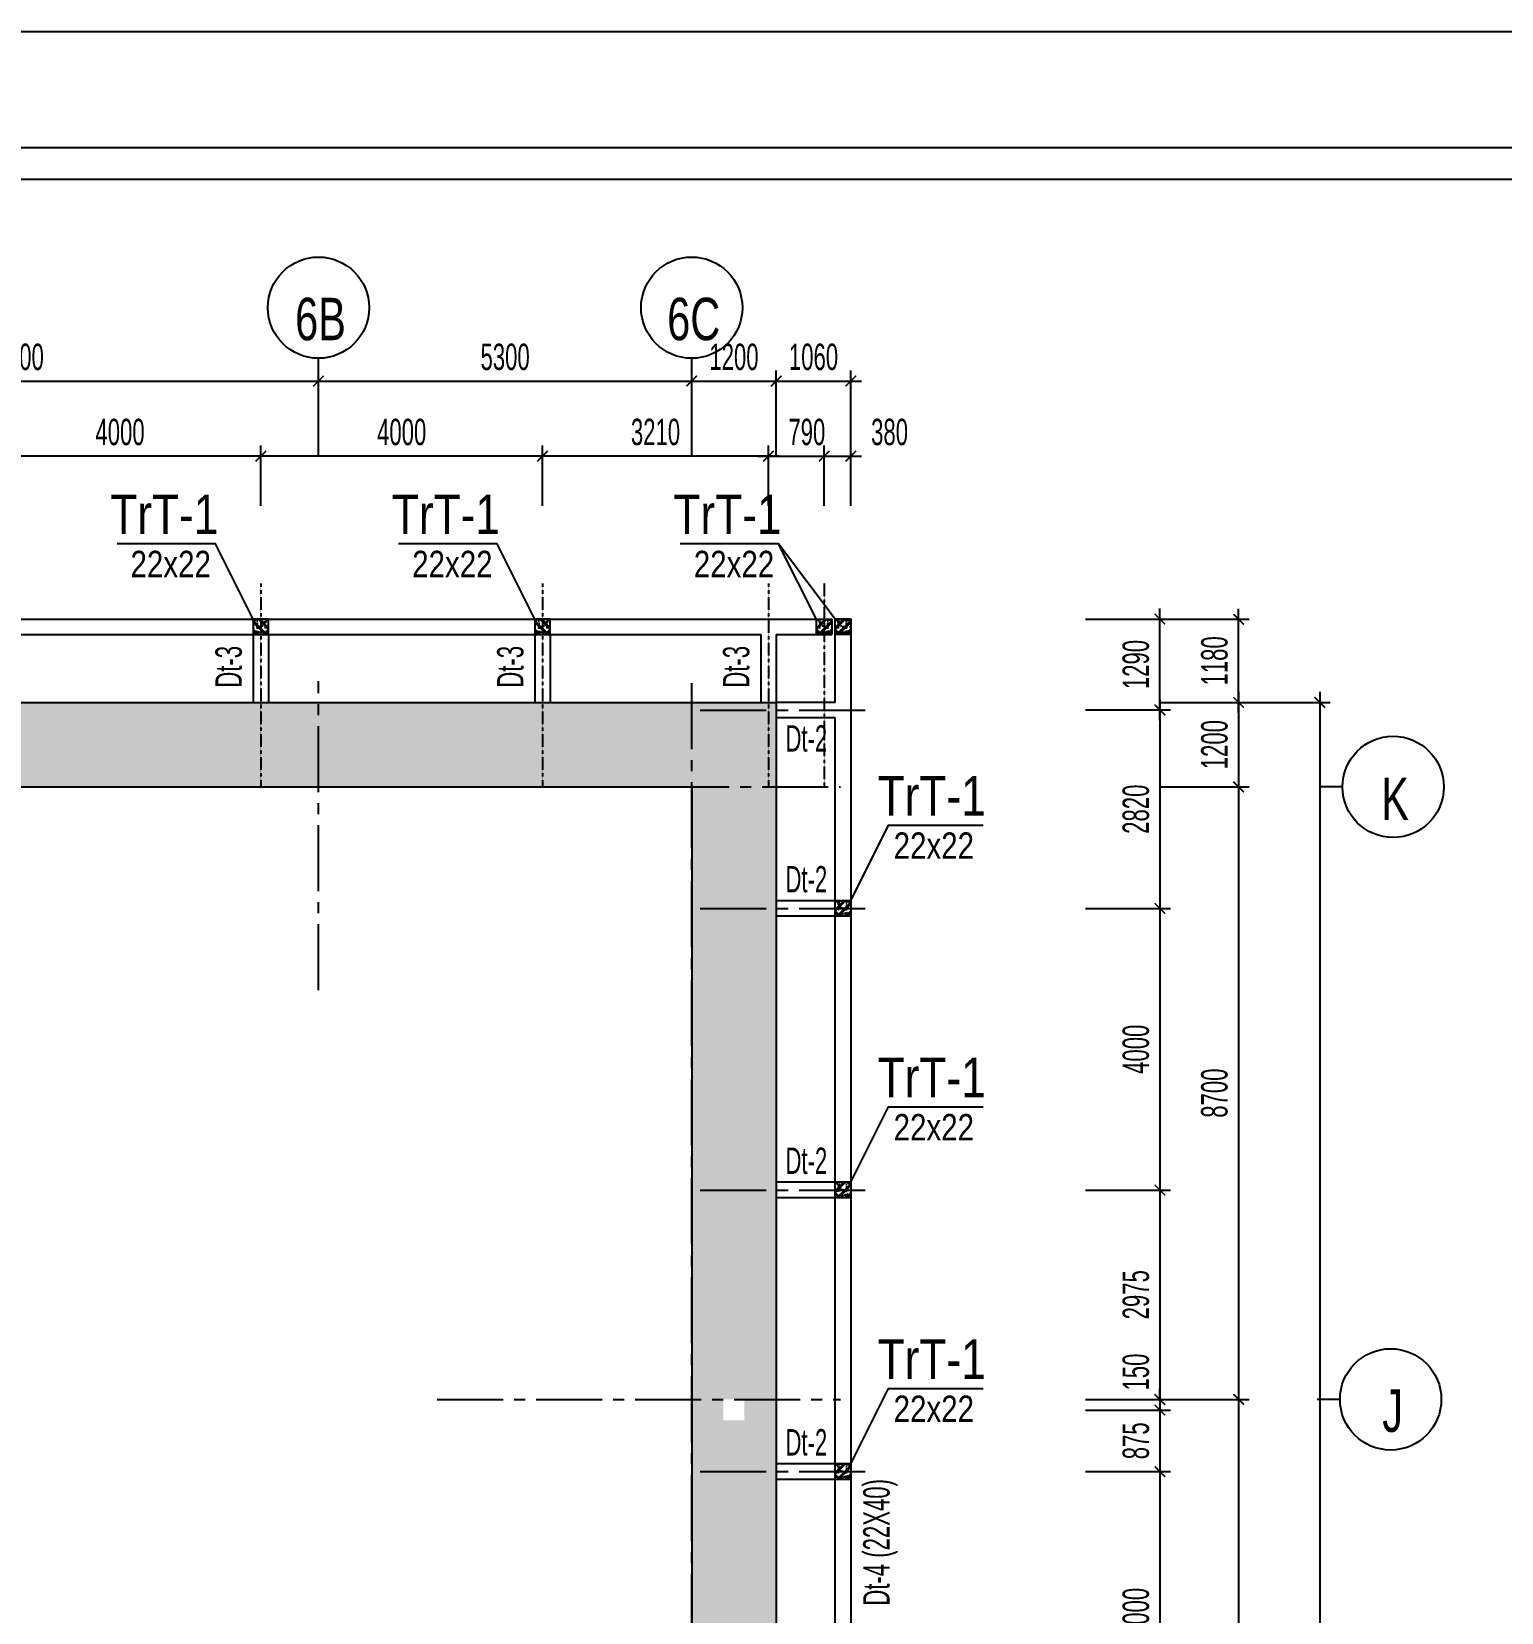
# Model space of a CAD drawing. Extents: x 195594 to 457145, y -254194 to -165094.
# Drawn here: x 266975 to 287849, y -187548 to -165094 of the extents above; entities that cross this region are included whole.
import ezdxf
from ezdxf.enums import TextEntityAlignment as Align

# ---------------------------------------------------------------- set-up
doc = ezdxf.new("R2010")
doc.units = 0
doc.header["$LTSCALE"] = 0.5
doc.header["$MEASUREMENT"] = 0
doc.linetypes.add('CENTER2', pattern=[1.125, 0.75, -0.125, 0.125, -0.125])
doc.layers.get('0').update_dxf_attribs({"linetype": 'CONTINUOUS'})
doc.layers.get('Defpoints').update_dxf_attribs({"linetype": 'CONTINUOUS'})
for name, color, linetype in [('CDC -TEXT KHUNG', 7, 'CONTINUOUS'), ('CDC-KHUNGTEN', 7, 'CONTINUOUS'), ('CDC.01.AXIS', 160, 'CENTER2'), ('CDC.02.DIM', 1, 'CONTINUOUS'), ('CDC.03.BORDER', 3, 'CONTINUOUS'), ('CDC.06.TEXT', 2, 'CONTINUOUS'), ('CDC.10.HATCH', 9, 'CONTINUOUS'), ('CDC.11.NOTE', 8, 'CONTINUOUS')]:
    doc.layers.add(name, color=color, linetype=linetype)
doc.layers.add('Tpl_Bound', color=1, linetype='CONTINUOUS', plot=False)
doc.styles.add('ARIAL', font='arial.ttf', dxfattribs={"width": 0.6})
doc.dimstyles.new('150', dxfattribs={"dimscale": 150, "dimtxt": 2.5, "dimasz": 1, "dimexe": 1, "dimexo": 0, "dimgap": 1, "dimtad": 1, "dimdec": 0, "dimdsep": 46, "dimtxsty": 'ARIAL', "dimblk": 'ARCHTICK', "dimcen": 1, "dimdle": 1, "dimclrd": 1, "dimclre": 1, "dimclrt": 2, "dimadec": 0, "dimazin": 0, "dimtfac": 0.00072, "dimtdec": 0, "dimtix": 1, "dimtmove": 2, "dimatfit": 3, "dimldrblk": 'ARCHTICK', "dimfxl": 1, "dimtolj": 1, "dimarcsym": 0})

# ---------------------------------------------------------------- blocks, each defined once
blk = doc.blocks.new('_ARCHTICK')
at = {"color": 0, "linetype": 'ByBlock', "const_width": 0.15}
blk.add_lwpolyline([(-0.5, -0.5), (0.5, 0.5)], dxfattribs=at)
blk = doc.blocks.new('*D191')
at = {"layer": 'CDC.02.DIM', "color": 1, "lineweight": -2, "transparency": 16777216}
for p, q in [((262549, -171124), (262549, -169907)), ((271049, -171124), (271049, -169907)), ((262399, -170057), (271199, -170057))]:
    blk.add_line(p, q, dxfattribs=at)
at = {"layer": 'Defpoints', "color": 0, "transparency": 16777216}
for p in [(271049, -170057), (262549, -171124), (271049, -171124)]:
    blk.add_point(p, dxfattribs=at)
at = {"layer": 'CDC.02.DIM', "color": 1, "lineweight": -2, "transparency": 16777216, "xscale": 150, "yscale": 150, "zscale": 150, "rotation": 180}
blk.add_blockref('_ARCHTICK', (262549, -170057), dxfattribs=at)
at = {"layer": 'CDC.02.DIM', "color": 1, "lineweight": -2, "transparency": 16777216, "xscale": 150, "yscale": 150, "zscale": 150}
blk.add_blockref('_ARCHTICK', (271049, -170057), dxfattribs=at)
at = {"layer": 'CDC.02.DIM', "color": 2, "transparency": 16777216, "insert": (266799, -169716), "char_height": 375, "attachment_point": 5, "style": 'ARIAL'}
blk.add_mtext('\\A1;8500', dxfattribs=at)
blk = doc.blocks.new('*D192')
at = {"layer": 'CDC.02.DIM', "color": 1, "lineweight": -2, "transparency": 16777216}
for p, q in [((271049, -171124), (271049, -169907)), ((276350, -171124), (276350, -169907)), ((270899, -170057), (276500, -170057))]:
    blk.add_line(p, q, dxfattribs=at)
at = {"layer": 'Defpoints', "color": 0, "transparency": 16777216}
for p in [(276350, -170057), (271049, -171124), (276350, -171124)]:
    blk.add_point(p, dxfattribs=at)
at = {"layer": 'CDC.02.DIM', "color": 1, "lineweight": -2, "transparency": 16777216, "xscale": 150, "yscale": 150, "zscale": 150, "rotation": 180}
blk.add_blockref('_ARCHTICK', (271049, -170057), dxfattribs=at)
at = {"layer": 'CDC.02.DIM', "color": 1, "lineweight": -2, "transparency": 16777216, "xscale": 150, "yscale": 150, "zscale": 150}
blk.add_blockref('_ARCHTICK', (276350, -170057), dxfattribs=at)
at = {"layer": 'CDC.02.DIM', "color": 2, "transparency": 16777216, "insert": (273700, -169716), "char_height": 375, "attachment_point": 5, "style": 'ARIAL'}
blk.add_mtext('\\A1;5300', dxfattribs=at)
blk = doc.blocks.new('*D211')
at = {"layer": 'CDC.02.DIM', "color": 1, "lineweight": -2, "transparency": 16777216}
for p, q in [((276350, -171124), (276350, -169907)), ((277550, -171124), (277550, -169907)), ((276200, -170057), (277700, -170057))]:
    blk.add_line(p, q, dxfattribs=at)
at = {"layer": 'Defpoints', "color": 0, "transparency": 16777216}
for p in [(277550, -170057), (276350, -171124), (277550, -171124)]:
    blk.add_point(p, dxfattribs=at)
at = {"layer": 'CDC.02.DIM', "color": 1, "lineweight": -2, "transparency": 16777216, "xscale": 150, "yscale": 150, "zscale": 150, "rotation": 180}
blk.add_blockref('_ARCHTICK', (276350, -170057), dxfattribs=at)
at = {"layer": 'CDC.02.DIM', "color": 1, "lineweight": -2, "transparency": 16777216, "xscale": 150, "yscale": 150, "zscale": 150}
blk.add_blockref('_ARCHTICK', (277550, -170057), dxfattribs=at)
at = {"layer": 'CDC.02.DIM', "color": 2, "transparency": 16777216, "insert": (276950, -169716), "char_height": 375, "attachment_point": 5, "style": 'ARIAL'}
blk.add_mtext('\\A1;1200', dxfattribs=at)
blk = doc.blocks.new('*D214')
at = {"layer": 'CDC.02.DIM', "color": 1, "lineweight": -2, "transparency": 16777216}
for p, q in [((283000, -174622), (284267, -174622)), ((284117, -174472), (284117, -175972)), ((283000, -175822), (284267, -175822))]:
    blk.add_line(p, q, dxfattribs=at)
at = {"layer": 'Defpoints', "color": 0, "transparency": 16777216}
for p in [(283000, -174622), (283000, -175822), (284117, -175822)]:
    blk.add_point(p, dxfattribs=at)
at = {"layer": 'CDC.02.DIM', "color": 1, "lineweight": -2, "transparency": 16777216, "xscale": 150, "yscale": 150, "zscale": 150}
for p, rotation in [((284117, -174622), 90), ((284117, -175822), 270)]:
    blk.add_blockref('_ARCHTICK', p, dxfattribs=dict(at, rotation=rotation))
at = {"layer": 'CDC.02.DIM', "color": 2, "transparency": 16777216, "insert": (283775, -175222), "char_height": 375, "attachment_point": 5, "rotation": 90, "style": 'ARIAL'}
blk.add_mtext('\\A1;1200', dxfattribs=at)
blk = doc.blocks.new('*D215')
at = {"layer": 'CDC.02.DIM', "color": 1, "lineweight": -2, "transparency": 16777216}
for p, q in [((284117, -175672), (284117, -184672)), ((283000, -175822), (284267, -175822)), ((283000, -184522), (284267, -184522))]:
    blk.add_line(p, q, dxfattribs=at)
at = {"layer": 'Defpoints', "color": 0, "transparency": 16777216}
for p in [(283000, -175822), (283000, -184522), (284117, -184522)]:
    blk.add_point(p, dxfattribs=at)
at = {"layer": 'CDC.02.DIM', "color": 1, "lineweight": -2, "transparency": 16777216, "xscale": 150, "yscale": 150, "zscale": 150}
for p, rotation in [((284117, -175822), 90), ((284117, -184522), 270)]:
    blk.add_blockref('_ARCHTICK', p, dxfattribs=dict(at, rotation=rotation))
at = {"layer": 'CDC.02.DIM', "color": 2, "transparency": 16777216, "insert": (283775, -180172), "char_height": 375, "attachment_point": 5, "rotation": 90, "style": 'ARIAL'}
blk.add_mtext('\\A1;8700', dxfattribs=at)
blk = doc.blocks.new('*D216')
at = {"layer": 'CDC.02.DIM', "color": 1, "lineweight": -2, "transparency": 16777216}
for p, q in [((283000, -184522), (284267, -184522)), ((284117, -184372), (284117, -193872)), ((283000, -193722), (284267, -193722))]:
    blk.add_line(p, q, dxfattribs=at)
at = {"layer": 'Defpoints', "color": 0, "transparency": 16777216}
for p in [(283000, -184522), (283000, -193722), (284117, -193722)]:
    blk.add_point(p, dxfattribs=at)
at = {"layer": 'CDC.02.DIM', "color": 1, "lineweight": -2, "transparency": 16777216, "xscale": 150, "yscale": 150, "zscale": 150}
for p, rotation in [((284117, -184522), 90), ((284117, -193722), 270)]:
    blk.add_blockref('_ARCHTICK', p, dxfattribs=dict(at, rotation=rotation))
at = {"layer": 'CDC.02.DIM', "color": 2, "transparency": 16777216, "insert": (283775, -189122), "char_height": 375, "attachment_point": 5, "rotation": 90, "style": 'ARIAL'}
blk.add_mtext('\\A1;9200', dxfattribs=at)
blk = doc.blocks.new('*D221')
at = {"layer": 'CDC.02.DIM', "color": 1, "lineweight": -2, "transparency": 16777216}
for p, q in [((283000, -174622), (285419, -174622)), ((285269, -174472), (285269, -242872)), ((283000, -242722), (285419, -242722))]:
    blk.add_line(p, q, dxfattribs=at)
at = {"layer": 'Defpoints', "color": 0, "transparency": 16777216}
for p in [(283000, -174622), (283000, -242722), (285269, -242722)]:
    blk.add_point(p, dxfattribs=at)
at = {"layer": 'CDC.02.DIM', "color": 1, "lineweight": -2, "transparency": 16777216, "xscale": 150, "yscale": 150, "zscale": 150}
for p, rotation in [((285269, -174622), 90), ((285269, -242722), 270)]:
    blk.add_blockref('_ARCHTICK', p, dxfattribs=dict(at, rotation=rotation))
at = {"layer": 'CDC.02.DIM', "color": 2, "transparency": 16777216, "insert": (284928, -208672), "char_height": 375, "attachment_point": 5, "rotation": 90, "style": 'ARIAL'}
blk.add_mtext('\\A1;68100', dxfattribs=at)
blk = doc.blocks.new('*D224')
at = {"layer": 'CDC.02.DIM', "color": 1, "lineweight": -2, "transparency": 16777216}
for p, q in [((284117, -174772), (284117, -173292)), ((283000, -173442), (284267, -173442)), ((283000, -174622), (284267, -174622))]:
    blk.add_line(p, q, dxfattribs=at)
at = {"layer": 'Defpoints', "color": 0, "transparency": 16777216}
for p in [(283000, -173442), (284117, -173442), (283000, -174622)]:
    blk.add_point(p, dxfattribs=at)
at = {"layer": 'CDC.02.DIM', "color": 1, "lineweight": -2, "transparency": 16777216, "xscale": 150, "yscale": 150, "zscale": 150}
for p, rotation in [((284117, -173442), 90), ((284117, -174622), 270)]:
    blk.add_blockref('_ARCHTICK', p, dxfattribs=dict(at, rotation=rotation))
at = {"layer": 'CDC.02.DIM', "color": 2, "transparency": 16777216, "insert": (283775, -174032), "char_height": 375, "attachment_point": 5, "rotation": 90, "style": 'ARIAL'}
blk.add_mtext('\\A1;1180', dxfattribs=at)
blk = doc.blocks.new('*D227')
at = {"layer": 'CDC.02.DIM', "color": 1, "lineweight": -2, "transparency": 16777216}
for p, q in [((277550, -171124), (277550, -169907)), ((278610, -171124), (278610, -169907)), ((277400, -170057), (278760, -170057))]:
    blk.add_line(p, q, dxfattribs=at)
at = {"layer": 'Defpoints', "color": 0, "transparency": 16777216}
for p in [(278610, -170057), (277550, -171124), (278610, -171124)]:
    blk.add_point(p, dxfattribs=at)
at = {"layer": 'CDC.02.DIM', "color": 1, "lineweight": -2, "transparency": 16777216, "xscale": 150, "yscale": 150, "zscale": 150, "rotation": 180}
blk.add_blockref('_ARCHTICK', (277550, -170057), dxfattribs=at)
at = {"layer": 'CDC.02.DIM', "color": 1, "lineweight": -2, "transparency": 16777216, "xscale": 150, "yscale": 150, "zscale": 150}
blk.add_blockref('_ARCHTICK', (278610, -170057), dxfattribs=at)
at = {"layer": 'CDC.02.DIM', "color": 2, "transparency": 16777216, "insert": (278080, -169716), "char_height": 375, "attachment_point": 5, "style": 'ARIAL'}
blk.add_mtext('\\A1;1060', dxfattribs=at)
blk = doc.blocks.new('*D238')
at = {"layer": 'CDC.02.DIM', "color": 1, "lineweight": -2, "transparency": 16777216}
for p, q in [((278231, -171831), (278231, -170974)), ((278611, -171831), (278611, -170974)), ((278081, -171124), (278761, -171124))]:
    blk.add_line(p, q, dxfattribs=at)
at = {"layer": 'Defpoints', "color": 0, "transparency": 16777216}
for p in [(278611, -171124), (278231, -171831), (278611, -171831)]:
    blk.add_point(p, dxfattribs=at)
at = {"layer": 'CDC.02.DIM', "color": 1, "lineweight": -2, "transparency": 16777216, "xscale": 150, "yscale": 150, "zscale": 150, "rotation": 180}
blk.add_blockref('_ARCHTICK', (278231, -171124), dxfattribs=at)
at = {"layer": 'CDC.02.DIM', "color": 1, "lineweight": -2, "transparency": 16777216, "xscale": 150, "yscale": 150, "zscale": 150}
blk.add_blockref('_ARCHTICK', (278611, -171124), dxfattribs=at)
at = {"layer": 'CDC.02.DIM', "color": 2, "transparency": 16777216, "insert": (279160, -170783), "char_height": 375, "attachment_point": 5, "style": 'ARIAL'}
blk.add_mtext('\\A1;380', dxfattribs=at)
blk = doc.blocks.new('*D239')
at = {"layer": 'CDC.02.DIM', "color": 1, "lineweight": -2, "transparency": 16777216}
for p, q in [((270231, -171831), (270231, -170974)), ((274231, -171831), (274231, -170974)), ((274381, -171124), (270081, -171124))]:
    blk.add_line(p, q, dxfattribs=at)
at = {"layer": 'Defpoints', "color": 0, "transparency": 16777216}
for p in [(270231, -171124), (270231, -171831), (274231, -171831)]:
    blk.add_point(p, dxfattribs=at)
at = {"layer": 'CDC.02.DIM', "color": 1, "lineweight": -2, "transparency": 16777216, "xscale": 150, "yscale": 150, "zscale": 150, "rotation": 180}
blk.add_blockref('_ARCHTICK', (270231, -171124), dxfattribs=at)
at = {"layer": 'CDC.02.DIM', "color": 1, "lineweight": -2, "transparency": 16777216, "xscale": 150, "yscale": 150, "zscale": 150}
blk.add_blockref('_ARCHTICK', (274231, -171124), dxfattribs=at)
at = {"layer": 'CDC.02.DIM', "color": 2, "transparency": 16777216, "insert": (272231, -170783), "char_height": 375, "attachment_point": 5, "style": 'ARIAL'}
blk.add_mtext('\\A1;4000', dxfattribs=at)
blk = doc.blocks.new('*D240')
at = {"layer": 'CDC.02.DIM', "color": 1, "lineweight": -2, "transparency": 16777216}
for p, q in [((266231, -171831), (266231, -170974)), ((270231, -171831), (270231, -170974)), ((270381, -171124), (266081, -171124))]:
    blk.add_line(p, q, dxfattribs=at)
at = {"layer": 'Defpoints', "color": 0, "transparency": 16777216}
for p in [(266231, -171124), (266231, -171831), (270231, -171831)]:
    blk.add_point(p, dxfattribs=at)
at = {"layer": 'CDC.02.DIM', "color": 1, "lineweight": -2, "transparency": 16777216, "xscale": 150, "yscale": 150, "zscale": 150, "rotation": 180}
blk.add_blockref('_ARCHTICK', (266231, -171124), dxfattribs=at)
at = {"layer": 'CDC.02.DIM', "color": 1, "lineweight": -2, "transparency": 16777216, "xscale": 150, "yscale": 150, "zscale": 150}
blk.add_blockref('_ARCHTICK', (270231, -171124), dxfattribs=at)
at = {"layer": 'CDC.02.DIM', "color": 2, "transparency": 16777216, "insert": (268231, -170783), "char_height": 375, "attachment_point": 5, "style": 'ARIAL'}
blk.add_mtext('\\A1;4000', dxfattribs=at)
blk = doc.blocks.new('*D250')
at = {"layer": 'CDC.02.DIM', "color": 1, "lineweight": -2, "transparency": 16777216}
for p, q in [((274231, -171831), (274231, -170974)), ((277441, -171831), (277441, -170974)), ((277591, -171124), (274081, -171124))]:
    blk.add_line(p, q, dxfattribs=at)
at = {"layer": 'Defpoints', "color": 0, "transparency": 16777216}
for p in [(274231, -171124), (274231, -171831), (277441, -171831)]:
    blk.add_point(p, dxfattribs=at)
at = {"layer": 'CDC.02.DIM', "color": 1, "lineweight": -2, "transparency": 16777216, "xscale": 150, "yscale": 150, "zscale": 150, "rotation": 180}
blk.add_blockref('_ARCHTICK', (274231, -171124), dxfattribs=at)
at = {"layer": 'CDC.02.DIM', "color": 1, "lineweight": -2, "transparency": 16777216, "xscale": 150, "yscale": 150, "zscale": 150}
blk.add_blockref('_ARCHTICK', (277441, -171124), dxfattribs=at)
at = {"layer": 'CDC.02.DIM', "color": 2, "transparency": 16777216, "insert": (275836, -170783), "char_height": 375, "attachment_point": 5, "style": 'ARIAL'}
blk.add_mtext('\\A1;3210', dxfattribs=at)
blk = doc.blocks.new('*D251')
at = {"layer": 'CDC.02.DIM', "color": 1, "lineweight": -2, "transparency": 16777216}
for p, q in [((277441, -171831), (277441, -170974)), ((278231, -171831), (278231, -170974)), ((277291, -171124), (278381, -171124))]:
    blk.add_line(p, q, dxfattribs=at)
at = {"layer": 'Defpoints', "color": 0, "transparency": 16777216}
for p in [(278231, -171124), (277441, -171831), (278231, -171831)]:
    blk.add_point(p, dxfattribs=at)
at = {"layer": 'CDC.02.DIM', "color": 1, "lineweight": -2, "transparency": 16777216, "xscale": 150, "yscale": 150, "zscale": 150, "rotation": 180}
blk.add_blockref('_ARCHTICK', (277441, -171124), dxfattribs=at)
at = {"layer": 'CDC.02.DIM', "color": 1, "lineweight": -2, "transparency": 16777216, "xscale": 150, "yscale": 150, "zscale": 150}
blk.add_blockref('_ARCHTICK', (278231, -171124), dxfattribs=at)
at = {"layer": 'CDC.02.DIM', "color": 2, "transparency": 16777216, "insert": (277985, -170783), "char_height": 375, "attachment_point": 5, "style": 'ARIAL'}
blk.add_mtext('\\A1;790', dxfattribs=at)
blk = doc.blocks.new('*D267')
at = {"layer": 'CDC.02.DIM', "color": 1, "lineweight": -2, "transparency": 16777216}
for p, q in [((283000, -174579), (283000, -177699)), ((281944, -174729), (283150, -174729)), ((281944, -177549), (283150, -177549))]:
    blk.add_line(p, q, dxfattribs=at)
at = {"layer": 'Defpoints', "color": 0, "transparency": 16777216}
for p in [(281944, -174729), (281944, -177549), (283000, -177549)]:
    blk.add_point(p, dxfattribs=at)
at = {"layer": 'CDC.02.DIM', "color": 1, "lineweight": -2, "transparency": 16777216, "xscale": 150, "yscale": 150, "zscale": 150}
for p, rotation in [((283000, -174729), 90), ((283000, -177549), 270)]:
    blk.add_blockref('_ARCHTICK', p, dxfattribs=dict(at, rotation=rotation))
at = {"layer": 'CDC.02.DIM', "color": 2, "transparency": 16777216, "insert": (282659, -176139), "char_height": 375, "attachment_point": 5, "rotation": 90, "style": 'ARIAL'}
blk.add_mtext('\\A1;2820', dxfattribs=at)
blk = doc.blocks.new('*D268')
at = {"layer": 'CDC.02.DIM', "color": 1, "lineweight": -2, "transparency": 16777216}
for p, q in [((283000, -174879), (283000, -173289)), ((281944, -173439), (283150, -173439)), ((281944, -174729), (283150, -174729))]:
    blk.add_line(p, q, dxfattribs=at)
at = {"layer": 'Defpoints', "color": 0, "transparency": 16777216}
for p in [(281944, -173439), (283000, -173439), (281944, -174729)]:
    blk.add_point(p, dxfattribs=at)
at = {"layer": 'CDC.02.DIM', "color": 1, "lineweight": -2, "transparency": 16777216, "xscale": 150, "yscale": 150, "zscale": 150}
for p, rotation in [((283000, -173439), 90), ((283000, -174729), 270)]:
    blk.add_blockref('_ARCHTICK', p, dxfattribs=dict(at, rotation=rotation))
at = {"layer": 'CDC.02.DIM', "color": 2, "transparency": 16777216, "insert": (282659, -174084), "char_height": 375, "attachment_point": 5, "rotation": 90, "style": 'ARIAL'}
blk.add_mtext('\\A1;1290', dxfattribs=at)
blk = doc.blocks.new('*D269')
at = {"layer": 'CDC.02.DIM', "color": 1, "lineweight": -2, "transparency": 16777216}
for p, q in [((281944, -177549), (283150, -177549)), ((283000, -177399), (283000, -181699)), ((281944, -181549), (283150, -181549))]:
    blk.add_line(p, q, dxfattribs=at)
at = {"layer": 'Defpoints', "color": 0, "transparency": 16777216}
for p in [(281944, -177549), (281944, -181549), (283000, -181549)]:
    blk.add_point(p, dxfattribs=at)
at = {"layer": 'CDC.02.DIM', "color": 1, "lineweight": -2, "transparency": 16777216, "xscale": 150, "yscale": 150, "zscale": 150}
for p, rotation in [((283000, -177549), 90), ((283000, -181549), 270)]:
    blk.add_blockref('_ARCHTICK', p, dxfattribs=dict(at, rotation=rotation))
at = {"layer": 'CDC.02.DIM', "color": 2, "transparency": 16777216, "insert": (282659, -179549), "char_height": 375, "attachment_point": 5, "rotation": 90, "style": 'ARIAL'}
blk.add_mtext('\\A1;4000', dxfattribs=at)
blk = doc.blocks.new('*D270')
at = {"layer": 'CDC.02.DIM', "color": 1, "lineweight": -2, "transparency": 16777216}
for p, q in [((283000, -181399), (283000, -184674)), ((281944, -181549), (283150, -181549)), ((281944, -184524), (283150, -184524))]:
    blk.add_line(p, q, dxfattribs=at)
at = {"layer": 'Defpoints', "color": 0, "transparency": 16777216}
for p in [(281944, -181549), (281944, -184524), (283000, -184524)]:
    blk.add_point(p, dxfattribs=at)
at = {"layer": 'CDC.02.DIM', "color": 1, "lineweight": -2, "transparency": 16777216, "xscale": 150, "yscale": 150, "zscale": 150}
for p, rotation in [((283000, -181549), 90), ((283000, -184524), 270)]:
    blk.add_blockref('_ARCHTICK', p, dxfattribs=dict(at, rotation=rotation))
at = {"layer": 'CDC.02.DIM', "color": 2, "transparency": 16777216, "insert": (282659, -183036), "char_height": 375, "attachment_point": 5, "rotation": 90, "style": 'ARIAL'}
blk.add_mtext('\\A1;2975', dxfattribs=at)
blk = doc.blocks.new('*D271')
at = {"layer": 'CDC.02.DIM', "color": 1, "lineweight": -2, "transparency": 16777216}
for p, q in [((283000, -185399), (283000, -189699)), ((281944, -185549), (283150, -185549)), ((281944, -189549), (283150, -189549))]:
    blk.add_line(p, q, dxfattribs=at)
at = {"layer": 'Defpoints', "color": 0, "transparency": 16777216}
for p in [(281944, -185549), (281944, -189549), (283000, -189549)]:
    blk.add_point(p, dxfattribs=at)
at = {"layer": 'CDC.02.DIM', "color": 1, "lineweight": -2, "transparency": 16777216, "xscale": 150, "yscale": 150, "zscale": 150}
for p, rotation in [((283000, -185549), 90), ((283000, -189549), 270)]:
    blk.add_blockref('_ARCHTICK', p, dxfattribs=dict(at, rotation=rotation))
at = {"layer": 'CDC.02.DIM', "color": 2, "transparency": 16777216, "insert": (282659, -187549), "char_height": 375, "attachment_point": 5, "rotation": 90, "style": 'ARIAL'}
blk.add_mtext('\\A1;4000', dxfattribs=at)
blk = doc.blocks.new('*D285')
at = {"layer": 'CDC.02.DIM', "color": 1, "lineweight": -2, "transparency": 16777216}
for p, q in [((281944, -184524), (283150, -184524)), ((283000, -184524), (283000, -184374)), ((283000, -184524), (283000, -184674)), ((281944, -184674), (283150, -184674)), ((283000, -184674), (283000, -184824))]:
    blk.add_line(p, q, dxfattribs=at)
at = {"layer": 'Defpoints', "color": 0, "transparency": 16777216}
for p in [(281944, -184524), (281944, -184674), (283000, -184674)]:
    blk.add_point(p, dxfattribs=at)
at = {"layer": 'CDC.02.DIM', "color": 1, "lineweight": -2, "transparency": 16777216, "xscale": 150, "yscale": 150, "zscale": 150}
for p, rotation in [((283000, -184524), 270), ((283000, -184674), 90)]:
    blk.add_blockref('_ARCHTICK', p, dxfattribs=dict(at, rotation=rotation))
at = {"layer": 'CDC.02.DIM', "color": 2, "transparency": 16777216, "insert": (282659, -184134), "char_height": 375, "attachment_point": 5, "rotation": 90, "style": 'ARIAL'}
blk.add_mtext('\\A1;150', dxfattribs=at)
blk = doc.blocks.new('*D286')
at = {"layer": 'CDC.02.DIM', "color": 1, "lineweight": -2, "transparency": 16777216}
for p, q in [((283000, -184524), (283000, -185699)), ((281944, -184674), (283150, -184674)), ((281944, -185549), (283150, -185549))]:
    blk.add_line(p, q, dxfattribs=at)
at = {"layer": 'Defpoints', "color": 0, "transparency": 16777216}
for p in [(281944, -184674), (281944, -185549), (283000, -185549)]:
    blk.add_point(p, dxfattribs=at)
at = {"layer": 'CDC.02.DIM', "color": 1, "lineweight": -2, "transparency": 16777216, "xscale": 150, "yscale": 150, "zscale": 150}
for p, rotation in [((283000, -184674), 90), ((283000, -185549), 270)]:
    blk.add_blockref('_ARCHTICK', p, dxfattribs=dict(at, rotation=rotation))
at = {"layer": 'CDC.02.DIM', "color": 2, "transparency": 16777216, "insert": (282659, -185111), "char_height": 375, "attachment_point": 5, "rotation": 90, "style": 'ARIAL'}
blk.add_mtext('\\A1;875', dxfattribs=at)
blk = doc.blocks.new('Khung tên chuẩn')
at = {"layer": 'CDC-KHUNGTEN'}
blk.add_lwpolyline([(30654, -246309), (30654, -189709), (-40446, -189709), (-40446, -246309)], close=True, dxfattribs=at)
at = {"layer": 'CDC.10.HATCH', "color": 8}
blk.add_lwpolyline([(-40746, -246609), (38754, -246609), (38754, -189409), (-40746, -189409)], close=True, dxfattribs=at)
at = {"layer": 'Defpoints', "color": 1}
blk.add_lwpolyline([(-44246, -247709), (-44246, -188309), (39854, -188309), (39854, -247709), (-44246, -247709)], close=True, dxfattribs=at)

msp = doc.modelspace()

# ---------------------------------------------------------------- hatches: boundary and pattern name
at = {"layer": 'CDC.10.HATCH'}
h = msp.add_hatch(dxfattribs=at)
h.set_pattern_fill('1BETONG2-BOP', color=256, scale=20, style=0, pattern_type=2)
h.set_pattern_definition([(50, (-69739.44, -177180.3), (143.452037, -12.550427), [15, -165]), (355, (-69739.44, -177180.3), (-27.750267, 150.438427), [12, -132]), (100.4514, (-69727.48, -177181.35), (115.701876, 137.88791), [12.74804, -140.22842]), (46.1842, (-69739.44, -177140.3), (213.44821, -33.1038), [22.5, -247.5]), (96.6356, (-69721.65, -177143.06), (186.93254, 194.82357), [19.12206, -210.3426]), (351.1842, (-69739.44, -177140.3), (186.93239, 194.82372), [18, -198]), (21, (-69719.44, -177150.3), (119.38141, -80.52378), [15, -165]), (226, (-69719.44, -177150.3), (134.376424, -73.10796), [12, -132]), (71.4514, (-69709.49, -177157.01), (168.044526, 64.5061), [12.74804, -140.22842]), (67.5, (-69739.44, -177180.304), (-31.183237, 58.874892), [0, -130.4, 0, -134, 0, -132.5]), (4.5, (-69739.44, -177180.304), (56.670185, 76.020638), [0, -76.4, 0, -127.4, 0, -50.5]), (327.5, (-69784.04, -177180.304), (106.764487, -4.510974), [0, -50, 0, -156, 0, -207]), (317.5, (-69804.04, -177180.3), (116.637234, 20.020996), [0, -65, 0, -103.6, 0, -147]), (315, (-69739.44, -177180.3), (60.104076, 60.104076), []), (315, (-69739.44, -177155.8), (60.104076, 60.104076), [])])
h.paths.add_polyline_path([(270341.5, -173439), (270121.5, -173439), (270121.5, -173659), (270341.5, -173659)])
h = msp.add_hatch(dxfattribs=at)
h.set_pattern_fill('1BETONG2-BOP', color=256, scale=20, style=0, pattern_type=2)
h.set_pattern_definition([(50, (-65739.44, -177180.3), (143.452037, -12.550427), [15, -165]), (355, (-65739.44, -177180.3), (-27.750267, 150.438427), [12, -132]), (100.4514, (-65727.48, -177181.35), (115.701876, 137.88791), [12.74804, -140.22842]), (46.1842, (-65739.44, -177140.3), (213.44821, -33.1038), [22.5, -247.5]), (96.6356, (-65721.65, -177143.06), (186.93254, 194.82357), [19.12206, -210.3426]), (351.1842, (-65739.44, -177140.3), (186.93239, 194.82372), [18, -198]), (21, (-65719.44, -177150.3), (119.38141, -80.52378), [15, -165]), (226, (-65719.44, -177150.3), (134.376424, -73.10796), [12, -132]), (71.4514, (-65709.49, -177157.01), (168.044526, 64.5061), [12.74804, -140.22842]), (67.5, (-65739.44, -177180.304), (-31.183237, 58.874892), [0, -130.4, 0, -134, 0, -132.5]), (4.5, (-65739.44, -177180.304), (56.670185, 76.020638), [0, -76.4, 0, -127.4, 0, -50.5]), (327.5, (-65784.04, -177180.304), (106.764487, -4.510974), [0, -50, 0, -156, 0, -207]), (317.5, (-65804.04, -177180.3), (116.637234, 20.020996), [0, -65, 0, -103.6, 0, -147]), (315, (-65739.44, -177180.3), (60.104076, 60.104076), []), (315, (-65739.44, -177155.8), (60.104076, 60.104076), [])])
h.paths.add_polyline_path([(274341.5, -173439), (274121.5, -173439), (274121.5, -173659), (274341.5, -173659)])
h = msp.add_hatch(dxfattribs=at)
h.set_pattern_fill('1BETONG2-BOP', color=256, scale=20, style=0, pattern_type=2)
h.set_pattern_definition([(130, (618202.38, -177180.3), (-143.452037, -12.550427), [15, -165]), (185, (618202.38, -177180.3), (27.750267, 150.438427), [12, -132]), (79.5486, (618190.43, -177181.35), (-115.701876, 137.88791), [12.74804, -140.22842]), (133.8158, (618202.38, -177140.3), (-213.44821, -33.1038), [22.5, -247.5]), (83.3644, (618184.6, -177143.06), (-186.93254, 194.82357), [19.12206, -210.3426]), (188.8158, (618202.38, -177140.3), (-186.93239, 194.82372), [18, -198]), (159, (618182.38, -177150.3), (-119.38141, -80.52378), [15, -165]), (314, (618182.38, -177150.3), (-134.376424, -73.10796), [12, -132]), (108.5486, (618172.44, -177157.01), (-168.044526, 64.5061), [12.74804, -140.22842]), (112.5, (618202.384, -177180.304), (31.183237, 58.874892), [0, -130.4, 0, -134, 0, -132.5]), (175.5, (618202.384, -177180.304), (-56.670185, 76.020638), [0, -76.4, 0, -127.4, 0, -50.5]), (212.5, (618246.984, -177180.304), (-106.764487, -4.510974), [0, -50, 0, -156, 0, -207]), (222.5, (618266.98, -177180.3), (-116.637234, 20.020996), [0, -65, 0, -103.6, 0, -147]), (225, (618202.38, -177180.3), (-60.104076, 60.104076), []), (225, (618202.38, -177155.8), (-60.104076, 60.104076), [])])
h.paths.add_polyline_path([(278121.5, -173439), (278341.5, -173439), (278341.5, -173659), (278121.5, -173659)])
h = msp.add_hatch(dxfattribs=at)
h.set_pattern_fill('1BETONG2-BOP', color=256, scale=20, style=0, pattern_type=2)
h.set_pattern_definition([(130, (618468.77, -177180.3), (-143.452037, -12.550427), [15, -165]), (185, (618468.77, -177180.3), (27.750267, 150.438427), [12, -132]), (79.5486, (618456.81, -177181.35), (-115.701876, 137.88791), [12.74804, -140.22842]), (133.8158, (618468.77, -177140.3), (-213.44821, -33.1038), [22.5, -247.5]), (83.3644, (618450.98, -177143.06), (-186.93254, 194.82357), [19.12206, -210.3426]), (188.8158, (618468.77, -177140.3), (-186.93239, 194.82372), [18, -198]), (159, (618448.77, -177150.3), (-119.38141, -80.52378), [15, -165]), (314, (618448.77, -177150.3), (-134.376424, -73.10796), [12, -132]), (108.5486, (618438.82, -177157.01), (-168.044526, 64.5061), [12.74804, -140.22842]), (112.5, (618468.765, -177180.304), (31.183237, 58.874892), [0, -130.4, 0, -134, 0, -132.5]), (175.5, (618468.765, -177180.304), (-56.670185, 76.020638), [0, -76.4, 0, -127.4, 0, -50.5]), (212.5, (618513.365, -177180.304), (-106.764487, -4.510974), [0, -50, 0, -156, 0, -207]), (222.5, (618533.365, -177180.3), (-116.637234, 20.020996), [0, -65, 0, -103.6, 0, -147]), (225, (618468.765, -177180.3), (-60.104076, 60.104076), []), (225, (618468.765, -177155.8), (-60.104076, 60.104076), [])])
h.paths.add_polyline_path([(278387.9, -173439), (278607.9, -173439), (278607.9, -173659), (278387.9, -173659)])
h = msp.add_hatch(dxfattribs=at)
h.set_pattern_fill('1BETONG2-BOP', color=256, scale=20, style=0, pattern_type=2)
h.set_pattern_definition([(130, (618465.15, -177180.3), (-143.452037, -12.550427), [15, -165]), (185, (618465.15, -177180.3), (27.750267, 150.438427), [12, -132]), (79.5486, (618453.19, -177181.35), (-115.701876, 137.88791), [12.74804, -140.22842]), (133.8158, (618465.15, -177140.3), (-213.44821, -33.1038), [22.5, -247.5]), (83.3644, (618447.36, -177143.06), (-186.93254, 194.82357), [19.12206, -210.3426]), (188.8158, (618465.15, -177140.3), (-186.93239, 194.82372), [18, -198]), (159, (618445.15, -177150.3), (-119.38141, -80.52378), [15, -165]), (314, (618445.15, -177150.3), (-134.376424, -73.10796), [12, -132]), (108.5486, (618435.2, -177157.01), (-168.044526, 64.5061), [12.74804, -140.22842]), (112.5, (618465.146, -177180.304), (31.183237, 58.874892), [0, -130.4, 0, -134, 0, -132.5]), (175.5, (618465.146, -177180.304), (-56.670185, 76.020638), [0, -76.4, 0, -127.4, 0, -50.5]), (212.5, (618509.746, -177180.304), (-106.764487, -4.510974), [0, -50, 0, -156, 0, -207]), (222.5, (618529.75, -177180.3), (-116.637234, 20.020996), [0, -65, 0, -103.6, 0, -147]), (225, (618465.15, -177180.3), (-60.104076, 60.104076), []), (225, (618465.15, -177155.8), (-60.104076, 60.104076), [])])
h.paths.add_polyline_path([(278387.9, -173439), (278387.9, -173659), (278604.2, -173659), (278604.2, -173439)])
h = msp.add_hatch(dxfattribs=at)
h.set_pattern_fill('SACNCR', color=256, scale=3000, style=0)
h.set_pattern_definition([(45, (-129959.83, -226413.84), (-198.87378, 198.87378), []), (45, (-129760.96, -226413.84), (-198.87378, 198.87378), [0, -281.25])])
h.paths.add_polyline_path([(276349.4, -175822), (276349.4, -223122), (266049.9, -223122), (266049.9, -212322), (223047.4, -212322), (223047.4, -223122), (218449.9, -223122), (212749.4, -223122), (212749.4, -175822)], flags=16)
h.paths.add_polyline_path([(276549.4, -199522), (276549.4, -198722), (277349.4, -198722), (277349.4, -199522)])
h.paths.add_polyline_path([(276799.4, -184522), (277099.4, -184522), (277099.4, -184822), (276799.4, -184822)])
h.paths.add_polyline_path([(229481, -212322), (229481, -213522), (229959.4, -213522), (229959.4, -212322), (230249.4, -212322), (230249.4, -213522), (264849.9, -213522), (264849.9, -223122), (264148.9, -223122), (264148.9, -224322), (277549.4, -224322), (277549.4, -174622), (211549.4, -174622), (211549.4, -224322), (224949.9, -224322), (224949.9, -223122), (224247.4, -223122), (224247.4, -213522), (229216, -213522), (229216, -212322)])
h = msp.add_hatch(dxfattribs=at)
h.set_pattern_fill('1BETONG2-BOP', color=256, scale=20, style=0, pattern_type=2)
h.set_pattern_definition([(130, (618468.77, -181180.3), (-143.452037, -12.550427), [15, -165]), (185, (618468.77, -181180.3), (27.750267, 150.438427), [12, -132]), (79.5486, (618456.81, -181181.35), (-115.701876, 137.88791), [12.74804, -140.22842]), (133.8158, (618468.77, -181140.3), (-213.44821, -33.1038), [22.5, -247.5]), (83.3644, (618450.98, -181143.06), (-186.93254, 194.82357), [19.12206, -210.3426]), (188.8158, (618468.77, -181140.3), (-186.93239, 194.82372), [18, -198]), (159, (618448.77, -181150.3), (-119.38141, -80.52378), [15, -165]), (314, (618448.77, -181150.3), (-134.376424, -73.10796), [12, -132]), (108.5486, (618438.82, -181157.01), (-168.044526, 64.5061), [12.74804, -140.22842]), (112.5, (618468.765, -181180.304), (31.183237, 58.874892), [0, -130.4, 0, -134, 0, -132.5]), (175.5, (618468.765, -181180.304), (-56.670185, 76.020638), [0, -76.4, 0, -127.4, 0, -50.5]), (212.5, (618513.365, -181180.304), (-106.764487, -4.510974), [0, -50, 0, -156, 0, -207]), (222.5, (618533.365, -181180.3), (-116.637234, 20.020996), [0, -65, 0, -103.6, 0, -147]), (225, (618468.765, -181180.3), (-60.104076, 60.104076), []), (225, (618468.765, -181155.8), (-60.104076, 60.104076), [])])
h.paths.add_polyline_path([(278387.9, -177439), (278607.9, -177439), (278607.9, -177659), (278387.9, -177659)])
h = msp.add_hatch(dxfattribs=at)
h.set_pattern_fill('1BETONG2-BOP', color=256, scale=20, style=0, pattern_type=2)
h.set_pattern_definition([(130, (618468.77, -185180.3), (-143.452037, -12.550427), [15, -165]), (185, (618468.77, -185180.3), (27.750267, 150.438427), [12, -132]), (79.5486, (618456.81, -185181.35), (-115.701876, 137.88791), [12.74804, -140.22842]), (133.8158, (618468.77, -185140.3), (-213.44821, -33.1038), [22.5, -247.5]), (83.3644, (618450.98, -185143.06), (-186.93254, 194.82357), [19.12206, -210.3426]), (188.8158, (618468.77, -185140.3), (-186.93239, 194.82372), [18, -198]), (159, (618448.77, -185150.3), (-119.38141, -80.52378), [15, -165]), (314, (618448.77, -185150.3), (-134.376424, -73.10796), [12, -132]), (108.5486, (618438.82, -185157.01), (-168.044526, 64.5061), [12.74804, -140.22842]), (112.5, (618468.765, -185180.304), (31.183237, 58.874892), [0, -130.4, 0, -134, 0, -132.5]), (175.5, (618468.765, -185180.304), (-56.670185, 76.020638), [0, -76.4, 0, -127.4, 0, -50.5]), (212.5, (618513.365, -185180.304), (-106.764487, -4.510974), [0, -50, 0, -156, 0, -207]), (222.5, (618533.365, -185180.3), (-116.637234, 20.020996), [0, -65, 0, -103.6, 0, -147]), (225, (618468.765, -185180.3), (-60.104076, 60.104076), []), (225, (618468.765, -185155.8), (-60.104076, 60.104076), [])])
h.paths.add_polyline_path([(278387.9, -181439), (278607.9, -181439), (278607.9, -181659), (278387.9, -181659)])
h = msp.add_hatch(dxfattribs=at)
h.set_pattern_fill('1BETONG2-BOP', color=256, scale=20, style=0, pattern_type=2)
h.set_pattern_definition([(130, (618468.77, -189180.3), (-143.452037, -12.550427), [15, -165]), (185, (618468.77, -189180.3), (27.750267, 150.438427), [12, -132]), (79.5486, (618456.81, -189181.35), (-115.701876, 137.88791), [12.74804, -140.22842]), (133.8158, (618468.77, -189140.3), (-213.44821, -33.1038), [22.5, -247.5]), (83.3644, (618450.98, -189143.06), (-186.93254, 194.82357), [19.12206, -210.3426]), (188.8158, (618468.77, -189140.3), (-186.93239, 194.82372), [18, -198]), (159, (618448.77, -189150.3), (-119.38141, -80.52378), [15, -165]), (314, (618448.77, -189150.3), (-134.376424, -73.10796), [12, -132]), (108.5486, (618438.82, -189157.01), (-168.044526, 64.5061), [12.74804, -140.22842]), (112.5, (618468.765, -189180.304), (31.183237, 58.874892), [0, -130.4, 0, -134, 0, -132.5]), (175.5, (618468.765, -189180.304), (-56.670185, 76.020638), [0, -76.4, 0, -127.4, 0, -50.5]), (212.5, (618513.365, -189180.304), (-106.764487, -4.510974), [0, -50, 0, -156, 0, -207]), (222.5, (618533.365, -189180.3), (-116.637234, 20.020996), [0, -65, 0, -103.6, 0, -147]), (225, (618468.765, -189180.3), (-60.104076, 60.104076), []), (225, (618468.765, -189155.8), (-60.104076, 60.104076), [])])
h.paths.add_polyline_path([(278387.9, -185439), (278607.9, -185439), (278607.9, -185659), (278387.9, -185659)])

# ---------------------------------------------------------------- linework, layer by layer
at = {"layer": 'CDC.01.AXIS'}
for p, q in [((270231.5, -172933.1), (270231.5, -175822)), ((274231.5, -172933.1), (274231.5, -175822)), ((277439.4, -172933.1), (277439.4, -175822)), ((278231.5, -172930), (278231.5, -175819))]:
    msp.add_line(p, q, dxfattribs=at)
at = {"layer": 'CDC.01.AXIS', "ltscale": 2500}
for p, q in [((271049.4, -178711.6), (271049.4, -174322.5)), ((276349.4, -228723), (276349.4, -174322.5)), ((276469.9, -174732), (278830.1, -174732)), ((209850.4, -175822), (278460.8, -175822)), ((276469.9, -177549), (278830.1, -177549)), ((276469.9, -181549), (278830.1, -181549)), ((272733.5, -184522), (278460.8, -184522)), ((276469.9, -185549), (278830.1, -185549))]:
    msp.add_line(p, q, dxfattribs=at)
at = {"layer": 'CDC.03.BORDER'}
for p, q in [((246121.5, -173439), (278341.5, -173439)), ((278387.9, -173439), (278607.9, -173439)), ((278604.2, -173439), (278387.9, -173439)), ((278607.9, -173439), (278607.9, -204159)), ((246121.5, -173659), (277329.4, -173659)), ((270121.5, -173659), (270121.5, -174622)), ((270341.5, -173659), (270341.5, -174622)), ((274121.5, -173659), (274121.5, -174622)), ((274341.5, -173659), (274341.5, -174622)), ((277329.4, -173659), (277329.4, -174622)), ((277549.4, -173659), (278341.5, -173659)), ((277549.4, -173659), (277549.4, -174622)), ((278387.9, -174622), (277549.4, -174622)), ((278387.9, -174842), (277549.4, -174842)), ((278387.9, -177439), (277549.4, -177439)), ((278607.9, -177439), (278387.9, -177439)), ((278387.9, -177659), (277549.4, -177659)), ((278387.9, -181439), (277549.4, -181439)), ((278607.9, -181439), (278387.9, -181439)), ((278387.9, -181659), (277549.4, -181659)), ((278391.5, -185439), (277549.4, -185439)), ((278607.9, -185439), (278387.9, -185439)), ((278391.5, -185659), (277549.4, -185659))]:
    msp.add_line(p, q, dxfattribs=at)
for points in [[(270121.5, -173659), (270341.5, -173659), (270341.5, -173439), (270121.5, -173439)], [(274121.5, -173659), (274341.5, -173659), (274341.5, -173439), (274121.5, -173439)], [(278341.5, -173659), (278121.5, -173659), (278121.5, -173439), (278341.5, -173439)], [(278607.9, -173659), (278387.9, -173659), (278387.9, -173439), (278607.9, -173439)], [(278607.9, -177659), (278387.9, -177659), (278387.9, -177439), (278607.9, -177439)], [(278607.9, -181659), (278387.9, -181659), (278387.9, -181439), (278607.9, -181439)], [(278607.9, -185659), (278387.9, -185659), (278387.9, -185439), (278607.9, -185439)]]:
    msp.add_lwpolyline(points, close=True, dxfattribs=at)
for points in [[(278387.9, -174622), (278387.9, -173659)], [(278387.9, -204159), (278387.9, -174842)]]:
    msp.add_lwpolyline(points, dxfattribs=at)
at = {"layer": 'CDC.10.HATCH'}
for points in [[(211549.4, -224322), (211549.4, -174622), (277549.4, -174622), (277549.4, -224322), (265949.9, -224322)], [(218449.9, -223122), (212749.4, -223122), (212749.4, -175822), (276349.4, -175822), (276349.4, -223122), (266049.9, -223122), (266049.9, -212322), (223047.4, -212322), (223047.4, -223122), (218449.9, -223122)]]:
    msp.add_lwpolyline(points, dxfattribs=at)
at = {"layer": 'CDC.11.NOTE'}
for p, q in [((271049.4, -170057.4), (271049.4, -169734.3)), ((276349.9, -170057.4), (276349.9, -169734.3)), ((285592.6, -175822), (285269.5, -175822)), ((285557.5, -184522), (285234.3, -184522))]:
    msp.add_line(p, q, dxfattribs=at)
for points in [[(270121.5, -173439), (269584.8, -172367.3), (268187.9, -172367.3)], [(274121.5, -173439), (273584.8, -172367.3), (272187.9, -172367.3)], [(278121.5, -173439), (277584.8, -172367.3), (276187.9, -172367.3)], [(278387.9, -173439), (277584.8, -172367.3), (276371.9, -172367.3)], [(278607.9, -177439), (279144.5, -176367.3), (280490.4, -176367.3)], [(278607.9, -181439), (279144.5, -180367.3), (280490.4, -180367.3)], [(278607.9, -185439), (279144.5, -184367.3), (280490.4, -184367.3)]]:
    msp.add_lwpolyline(points, dxfattribs=at)
for centre in [(271049.4, -169015), (276349.9, -169015), (286311.9, -175822), (286276.8, -184522)]:
    msp.add_circle(centre, 719.3, dxfattribs=at)
at = {"layer": 'Tpl_Bound', "color": 1}
msp.add_lwpolyline([(195594.3, -254193.8), (195594.3, -165093.8), (321744.3, -165093.8), (321744.3, -254193.8)], close=True, dxfattribs=at)

# ---------------------------------------------------------------- block references
at = {"layer": 'CDC -TEXT KHUNG', "color": 7, "xscale": 1.500000000771252, "yscale": 1.500000000771252, "zscale": 1.500000000771252}
msp.add_blockref('Khung tên chuẩn', (261963.1, 117369.1), dxfattribs=at)

# ---------------------------------------------------------------- texts
at = {"layer": 'CDC.06.TEXT', "style": 'ARIAL'}
for s, height, width, p in [('TrT-1', 562.5, 0.8, (268090.8, -171950.1)), ('TrT-1', 562.5, 0.8, (272090.8, -171950.1)), ('TrT-1', 562.5, 0.8, (276090.8, -171950.1)), ('Dt-2', 375, 0.6, (277680.8, -175133.4)), ('TrT-1', 562.5, 0.8, (278990.2, -175950.1)), ('Dt-2', 375, 0.6, (277680.8, -177132.4)), ('TrT-1', 562.5, 0.8, (278990.2, -179950.1)), ('Dt-2', 375, 0.6, (277680.8, -181132.4)), ('TrT-1', 562.5, 0.8, (278990.2, -183950.1)), ('Dt-2', 375, 0.6, (277680.8, -185132.4))]:
    msp.add_text(s, height=height, dxfattribs=dict(at, width=width)).set_placement(p, align=Align.MIDDLE_LEFT)
at = {"layer": 'CDC.06.TEXT', "style": 'ARIAL', "width": 0.8}
for p in [(268950.5, -172656.3), (272950.5, -172656.3), (276950.5, -172656.3), (279788.6, -176656.3), (279788.6, -180656.3), (279788.6, -184656.3)]:
    msp.add_text('22x22', height=375, dxfattribs=at).set_placement(p, align=Align.MIDDLE_CENTER)
at = {"layer": 'CDC.06.TEXT', "style": 'ARIAL', "width": 0.6}
for s, p in [('Dt-3', (269772.9, -174413.2)), ('Dt-3', (273772.9, -174413.2)), ('Dt-3', (276980.8, -174413.2)), ('Dt-4 (22X40)', (278972.8, -187452.7))]:
    msp.add_text(s, height=375, rotation=90, dxfattribs=at).set_placement(p, align=Align.MIDDLE_LEFT)
at = {"layer": 'CDC.06.TEXT', "char_height": 602.851, "width": 560.217, "attachment_point": 8, "line_spacing_factor": 0.938532}
for s, insert in [('{\\fArial|b0|i0|c0|p34;\\W0.7;6B}', (271078, -169486)), ('{\\fArial|b0|i0|c0|p34;\\W0.7;6C}', (276378.5, -169486)), ('{\\fArial|b0|i0|c0|p34;\\W0.7;K}', (286340.4, -176293)), ('{\\fArial|b0|i0|c0|p34;\\W0.7;J}', (286305.3, -184993))]:
    msp.add_mtext(s, dxfattribs=dict(at, insert=insert))

# ---------------------------------------------------------------- dimensions: what is measured, and where the dimension line sits
at = {"layer": 'CDC.02.DIM'}
for base, p1, p2, picture, middle in [((271049.4, -170057.4), (262549.4, -171124.3), (271049.4, -171124.3), '*D191', (266799.4, -169716)), ((277549.9, -170057.4), (276349.9, -171124.3), (277549.9, -171124.3), '*D211', (276949.9, -169716)), ((278609.9, -170057.4), (277549.9, -171124.3), (278609.9, -171124.3), '*D227', (278079.9, -169716)), ((266231.5, -171124.3), (270231.5, -171831.4), (266231.5, -171831.4), '*D240', (268231.5, -170782.8)), ((270231.5, -171124.3), (274231.5, -171831.4), (270231.5, -171831.4), '*D239', (272231.5, -170782.8)), ((274231.5, -171124.3), (277441.4, -171831.4), (274231.5, -171831.4), '*D250', (275836.4, -170782.7))]:
    dim = msp.add_linear_dim(base=base, p1=p1, p2=p2, dimstyle='150', dxfattribs=at)
    dim.commit()
    dim.dimension.update_dxf_attribs({"geometry": picture, "text_midpoint": middle})
dim = msp.add_linear_dim(base=(276349.9, -170057.4), p1=(271049.4, -171124.3), p2=(276349.9, -171124.3), text='5300', dimstyle='150', dxfattribs=at)
dim.commit()
dim.dimension.update_dxf_attribs({"geometry": '*D192', "text_midpoint": (273699.7, -169715.9)})
for base, p1, p2, picture, middle in [((278231.5, -171124.3), (277441.4, -171831.4), (278231.5, -171831.4), '*D251', (277984.7, -170782.8)), ((278611.5, -171124.3), (278231.5, -171831.4), (278611.5, -171831.4), '*D238', (279160.4, -170782.7))]:
    dim = msp.add_linear_dim(base=base, p1=p1, p2=p2, dimstyle='150', dxfattribs=at)
    dim.commit()
    dim.dimension.update_dxf_attribs({"geometry": picture, "text_midpoint": middle, "dimtype": 160})
for base, p1, p2, picture, middle in [((283000.3, -173439), (281944.4, -174729), (281944.4, -173439), '*D268', (282658.8, -174084)), ((284116.9, -173442), (283000.3, -174622), (283000.3, -173442), '*D224', (283775.5, -174032)), ((283000.3, -177549), (281944.4, -174729), (281944.4, -177549), '*D267', (282658.8, -176139)), ((284116.9, -175822), (283000.3, -174622), (283000.3, -175822), '*D214', (283775.5, -175222)), ((285269.5, -242722), (283000.3, -174622), (283000.3, -242722), '*D221', (284928, -208672)), ((284116.9, -184522), (283000.3, -175822), (283000.3, -184522), '*D215', (283775.5, -180172)), ((283000.3, -181549), (281944.4, -177549), (281944.4, -181549), '*D269', (282658.8, -179549)), ((283000.3, -184524), (281944.4, -181549), (281944.4, -184524), '*D270', (282658.8, -183036.5)), ((283000.3, -185549), (281944.4, -184674), (281944.4, -185549), '*D286', (282658.8, -185111.5)), ((284116.9, -193722), (283000.3, -184522), (283000.3, -193722), '*D216', (283775.5, -189122)), ((283000.3, -189549), (281944.4, -185549), (281944.4, -189549), '*D271', (282658.8, -187549))]:
    dim = msp.add_linear_dim(base=base, p1=p1, p2=p2, angle=90, dimstyle='150', dxfattribs=at)
    dim.commit()
    dim.dimension.update_dxf_attribs({"geometry": picture, "text_midpoint": middle})
dim = msp.add_linear_dim(base=(283000.3, -184674), p1=(281944.4, -184524), p2=(281944.4, -184674), angle=90, dimstyle='150', dxfattribs=at)
dim.commit()
dim.dimension.update_dxf_attribs({"geometry": '*D285', "text_midpoint": (282658.8, -184134.2), "dimtype": 160})

doc.saveas('drawing.dxf')
